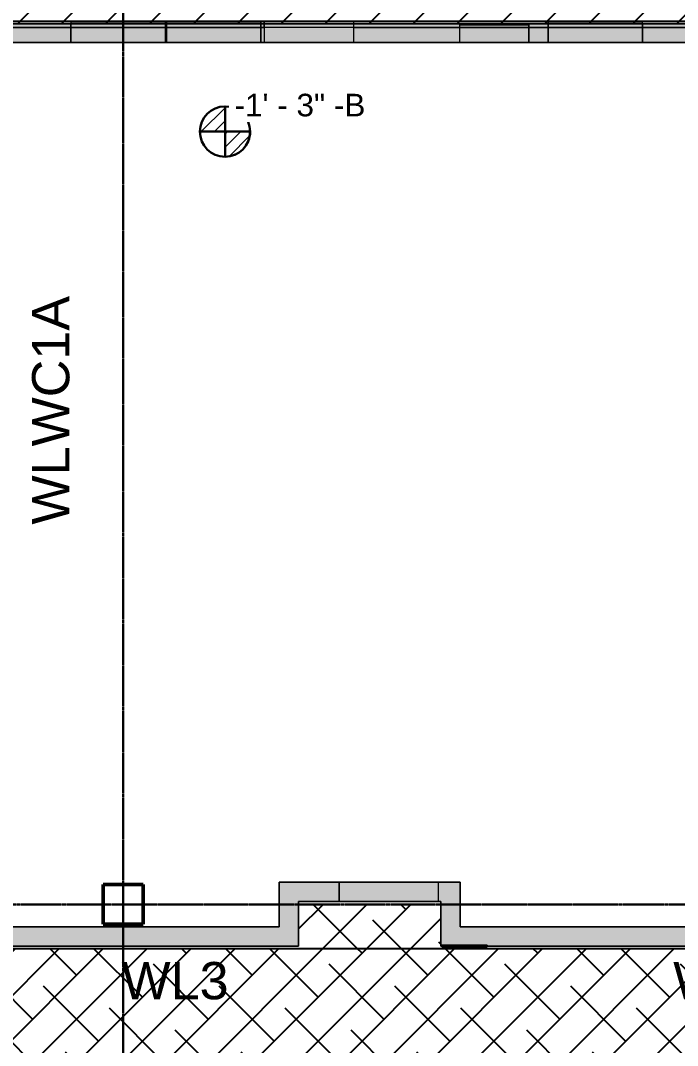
# Model space of a CAD drawing. Header units: inches. Extents: x -4126 to -1814, y 9773 to 12338.
# Drawn here: x -3195.6 to -2931.3, y 10410.4 to 10822.8 of the extents above; entities that cross this region are included whole.
import ezdxf

# ---------------------------------------------------------------- set-up
doc = ezdxf.new("R2010")
doc.units = ezdxf.units.IN
doc.header["$MEASUREMENT"] = 0
doc.linetypes.add('Grid Line 1_2_', pattern=[0.875, 0.5, -0.125, 0.125, -0.125])
for name, color, linetype, lineweight in [('A-WALL', 113, 'Continuous', 13), ('G-ANNO-DIMS', 111, 'Continuous', 9), ('I-WALL', 2, 'Continuous', 13), ('S-COLS', 52, 'Continuous', 9), ('S-GRID', 1, 'Continuous', 9)]:
    doc.layers.add(name, color=color, linetype=linetype, lineweight=lineweight)
doc.layers.add('LOAD_HATCH', color=8, linetype='Continuous')
doc.layers.add('loads', color=1, linetype='Continuous')
doc.styles.add('Arial', font='Arial.ttf', dxfattribs={"height": 18})
doc.styles.add('Arial_2', font='arial.ttf', dxfattribs={"height": 9.070866})
pattern_1 = [(315, (32.431, 112.272), (0.027577164, 0.027577164), [])]

# ---------------------------------------------------------------- blocks, each defined once
blk = doc.blocks.new('CTR - 1st Phase - Shell_rvt-1-FRAMING PLAN - 1ST FLOOR')
at = {"layer": 'A-WALL', "lineweight": 5, "transparency": 33554585}
h = blk.add_hatch(color=13, dxfattribs=at)
h.paths.add_polyline_path([(-2096.82, 10813.86), (-2096.82, 10822.49), (-2138.72, 10822.49), (-2138.72, 10819.99), (-2099.32, 10819.99), (-2099.32, 10813.86)], flags=0)
h.paths.add_polyline_path([(-3396.64, 10819.99), (-3366.39, 10819.99), (-3366.39, 10822.49), (-3400.17, 10822.49), (-3400.17, 10819.99)], flags=0)
h.paths.add_polyline_path([(-3252.51, 10819.99), (-3245.12, 10819.99), (-3245.12, 10820.99), (-3217.25, 10820.99), (-3217.25, 10819.99), (-3175.34, 10819.99), (-3175.34, 10822.49), (-3252.51, 10822.49), (-3252.51, 10822.21)], flags=0)
h.paths.add_polyline_path([(-3290.54, 10819.99), (-3290.54, 10822.49), (-3290.91, 10822.49), (-3290.91, 10819.99)], flags=0)
h.paths.add_polyline_path([(-3330.26, 10819.99), (-3328.94, 10819.99), (-3328.94, 10822.49), (-3330.26, 10822.49), (-3330.26, 10822.36)], flags=0)
h.paths.add_polyline_path([(-2637.74, 10819.99), (-2637.74, 10822.49), (-2791.71, 10822.49), (-2791.71, 10819.99), (-2748.12, 10819.99), (-2748.12, 10820.99), (-2720.25, 10820.99), (-2720.25, 10819.99), (-2709.72, 10819.99), (-2709.72, 10820.99), (-2681.85, 10820.99), (-2681.85, 10819.99)], flags=0)
h.paths.add_polyline_path([(-2598.39, 10819.99), (-2598.39, 10822.49), (-2599.71, 10822.49), (-2599.71, 10819.99)], flags=0)
h.paths.add_polyline_path([(-2488.32, 10819.99), (-2445.74, 10819.99), (-2445.74, 10822.49), (-2488.32, 10822.49), (-2488.32, 10820.74)], flags=0)
h.paths.add_polyline_path([(-2562.26, 10819.99), (-2512.32, 10819.99), (-2512.32, 10822.49), (-2562.26, 10822.49), (-2562.26, 10820.88)], flags=0)
h.paths.add_polyline_path([(-2185.32, 10819.99), (-2185.32, 10822.49), (-2273.5, 10822.49), (-2273.5, 10819.99)], flags=0)
h.paths.add_polyline_path([(-2311.52, 10819.99), (-2311.52, 10822.49), (-2312.85, 10822.49), (-2312.85, 10819.99)], flags=0)
h.paths.add_polyline_path([(-2407.71, 10819.99), (-2407.34, 10819.99), (-2407.34, 10822.49), (-2407.71, 10822.49), (-2407.71, 10820.58)], flags=0)
h.paths.add_polyline_path([(-2369.31, 10819.99), (-2348.97, 10819.99), (-2348.97, 10822.49), (-2369.31, 10822.49), (-2369.31, 10820.51)], flags=0)
h.paths.add_polyline_path([(-2991.05, 10819.99), (-2983.34, 10819.99), (-2983.34, 10822.49), (-3061.46, 10822.49), (-3061.46, 10819.99), (-3018.92, 10819.99), (-3018.92, 10820.99), (-2991.05, 10820.99)], flags=0)
h.paths.add_polyline_path([(-2945.31, 10819.99), (-2867.19, 10819.99), (-2867.19, 10822.49), (-2945.31, 10822.49), (-2945.31, 10821.62)], flags=0)
h.paths.add_polyline_path([(-3136.94, 10819.99), (-3136.94, 10822.49), (-3137.31, 10822.49), (-3137.31, 10819.99)], flags=0)
h.paths.add_polyline_path([(-3098.91, 10819.99), (-3097.59, 10819.99), (-3097.59, 10822.49), (-3098.91, 10822.49), (-3098.91, 10821.91)], flags=0)
h = blk.add_hatch(color=13, dxfattribs=at)
h.paths.add_polyline_path([(-3142.32, 10813.86), (-3137.31, 10813.86), (-3137.31, 10822.49), (-3142.32, 10822.49), (-3142.32, 10815.04)], flags=0)
h.paths.add_polyline_path([(-3175.34, 10813.86), (-3166.32, 10813.86), (-3166.32, 10822.49), (-3175.34, 10822.49), (-3175.34, 10815.91)], flags=0)
h = blk.add_hatch(color=13, dxfattribs=at)
h.paths.add_polyline_path([(-3143.11, 10813.86), (-3142.32, 10813.86), (-3142.32, 10822.49), (-3143.11, 10822.49), (-3143.11, 10815.06)], flags=0)
h.paths.add_polyline_path([(-3166.32, 10813.86), (-3165.54, 10813.86), (-3165.54, 10822.49), (-3166.32, 10822.49), (-3166.32, 10815.67)], flags=0)
h = blk.add_hatch(color=13, dxfattribs=at)
h.paths.add_polyline_path([(-3143.11, 10813.86), (-3143.11, 10822.49), (-3144.32, 10822.49), (-3144.32, 10813.86)], flags=0)
h.paths.add_polyline_path([(-3164.32, 10813.86), (-3164.32, 10822.49), (-3165.54, 10822.49), (-3165.54, 10813.86)], flags=0)
for points in [[(-3144.32, 10813.86), (-3144.32, 10822.49), (-3164.32, 10822.49), (-3164.32, 10813.86)], [(-3136.94, 10813.86), (-3098.91, 10813.9), (-3098.91, 10822.49), (-3136.94, 10822.49), (-3136.94, 10814.9)], [(-3061.46, 10819.99), (-3061.46, 10822.49), (-3097.59, 10822.49), (-3097.59, 10819.99)], [(-2991.05, 10813.86), (-2991.05, 10820.99), (-3018.92, 10820.99), (-3018.92, 10813.86), (-2991.44, 10813.86)], [(-2945.31, 10813.86), (-2945.31, 10822.49), (-2983.34, 10822.49), (-2983.34, 10813.86)], [(-3097.59, 10813.86), (-3061.46, 10813.86), (-3061.46, 10819.99), (-3097.59, 10819.99)]]:
    blk.add_hatch(color=13, dxfattribs=at).paths.add_polyline_path(points, flags=0)
h = blk.add_hatch(color=13, dxfattribs=at)
h.paths.add_polyline_path([(-2105.45, 10813.86), (-2099.32, 10813.86), (-2099.32, 10819.99), (-2138.72, 10819.99), (-2138.72, 10813.86)], flags=0)
h.paths.add_polyline_path([(-2185.32, 10813.86), (-2185.32, 10819.99), (-2273.5, 10819.99), (-2273.5, 10813.86)], flags=0)
h.paths.add_polyline_path([(-2311.52, 10813.86), (-2311.52, 10819.99), (-2312.85, 10819.99), (-2312.85, 10813.86)], flags=0)
h.paths.add_polyline_path([(-2369.31, 10813.86), (-2348.97, 10813.86), (-2348.97, 10819.99), (-2369.31, 10819.99), (-2369.31, 10819.41)], flags=0)
h.paths.add_polyline_path([(-2512.32, 10813.86), (-2512.32, 10819.99), (-2562.26, 10819.99), (-2562.26, 10813.86), (-2517.37, 10813.86)], flags=0)
h.paths.add_polyline_path([(-2451.17, 10813.86), (-2445.74, 10813.86), (-2445.74, 10819.99), (-2488.32, 10819.99), (-2488.32, 10813.86)], flags=0)
h.paths.add_polyline_path([(-2407.34, 10813.86), (-2407.34, 10819.99), (-2407.71, 10819.99), (-2407.71, 10813.86)], flags=0)
h.paths.add_polyline_path([(-2710.47, 10813.86), (-2709.72, 10813.86), (-2709.72, 10819.99), (-2720.25, 10819.99), (-2720.25, 10813.86), (-2718.97, 10813.86)], flags=0)
h.paths.add_polyline_path([(-2598.39, 10813.86), (-2598.39, 10819.99), (-2599.71, 10819.95), (-2599.71, 10813.86)], flags=0)
h.paths.add_polyline_path([(-2637.74, 10813.86), (-2637.74, 10819.99), (-2681.85, 10819.99), (-2681.85, 10813.86)], flags=0)
h.paths.add_polyline_path([(-2748.12, 10813.86), (-2748.12, 10819.99), (-2791.71, 10819.99), (-2791.71, 10813.86)], flags=0)
h.paths.add_polyline_path([(-2991.05, 10813.86), (-2983.34, 10813.86), (-2983.34, 10819.99), (-2991.05, 10819.99), (-2991.05, 10816.08)], flags=0)
h.paths.add_polyline_path([(-2945.31, 10813.86), (-2867.19, 10813.86), (-2867.19, 10819.99), (-2945.31, 10819.99), (-2945.31, 10817.53)], flags=0)
h.paths.add_polyline_path([(-3328.94, 10813.86), (-3328.94, 10819.99), (-3330.26, 10819.99), (-3330.26, 10813.86)], flags=0)
h.paths.add_polyline_path([(-3137.31, 10813.86), (-3136.94, 10813.86), (-3136.94, 10819.99), (-3137.31, 10819.99), (-3137.31, 10814.91)], flags=0)
h.paths.add_polyline_path([(-3396.64, 10813.86), (-3366.39, 10813.86), (-3366.39, 10819.99), (-3400.17, 10819.99), (-3400.17, 10813.86)], flags=0)
h.paths.add_polyline_path([(-3290.91, 10813.86), (-3290.54, 10813.86), (-3290.54, 10819.99), (-3290.91, 10819.99), (-3290.91, 10818.95)], flags=0)
h.paths.add_polyline_path([(-3252.51, 10813.86), (-3245.12, 10813.86), (-3245.12, 10819.99), (-3252.51, 10819.99), (-3252.51, 10817.94)], flags=0)
h.paths.add_polyline_path([(-3217.25, 10813.86), (-3175.34, 10813.86), (-3175.34, 10819.99), (-3217.25, 10819.99), (-3217.25, 10817.01)], flags=0)
h.paths.add_polyline_path([(-3061.46, 10813.86), (-3018.92, 10813.86), (-3018.92, 10819.99), (-3061.46, 10819.99)], flags=0)
h.paths.add_polyline_path([(-3097.59, 10813.86), (-3097.59, 10819.99), (-3098.91, 10819.99), (-3098.91, 10813.86)], flags=0)
at = {"layer": 'A-WALL', "color": 9}
for p, q in [((-3166.32, 10822.49), (-3400.17, 10822.49)), ((-3164.32, 10822.49), (-3166.32, 10822.49)), ((-3144.32, 10822.49), (-3164.32, 10822.49)), ((-3142.32, 10822.49), (-3144.32, 10822.49)), ((-2839.32, 10822.49), (-3142.32, 10822.49)), ((-3166.32, 10819.99), (-3400.17, 10819.99)), ((-3330.26, 10819.99), (-3166.32, 10819.99)), ((-3164.32, 10819.99), (-3166.32, 10819.99)), ((-3166.32, 10819.99), (-3165.54, 10819.99)), ((-3165.54, 10819.99), (-3164.32, 10819.99)), ((-3144.32, 10819.99), (-3164.32, 10819.99)), ((-3164.32, 10819.99), (-3144.32, 10819.99)), ((-3142.32, 10819.99), (-3144.32, 10819.99)), ((-3144.32, 10819.99), (-3143.11, 10819.99)), ((-3143.11, 10819.99), (-3142.32, 10819.99)), ((-2839.32, 10819.99), (-3142.32, 10819.99)), ((-3142.32, 10819.99), (-3097.59, 10819.99)), ((-3097.59, 10819.99), (-3097.59, 10813.86)), ((-3061.46, 10819.99), (-3097.59, 10819.99)), ((-3061.46, 10819.99), (-2867.19, 10819.99)), ((-3061.46, 10813.86), (-3061.46, 10819.99)), ((-3330.26, 10813.86), (-3166.32, 10813.86)), ((-3166.32, 10813.86), (-3164.32, 10813.86)), ((-3164.32, 10813.86), (-3144.32, 10813.86)), ((-3144.32, 10813.86), (-3142.32, 10813.86)), ((-3142.32, 10813.86), (-3097.59, 10813.86)), ((-3097.59, 10813.86), (-3061.46, 10813.86)), ((-3061.46, 10813.86), (-2867.19, 10813.86))]:
    blk.add_line(p, q, dxfattribs=at)
at = {"layer": 'A-WALL', "color": 33}
for p, q in [((-3252.51, 10822.49), (-3175.34, 10822.49)), ((-3166.32, 10822.49), (-3175.34, 10822.49)), ((-3175.34, 10822.49), (-3166.32, 10822.49)), ((-3175.34, 10822.49), (-3175.34, 10821.74)), ((-3175.34, 10822.49), (-3175.34, 10813.86)), ((-3175.34, 10821.74), (-3166.32, 10821.74)), ((-3166.32, 10821.74), (-3175.34, 10821.74)), ((-3175.34, 10813.86), (-3175.34, 10821.74)), ((-3166.32, 10822.49), (-3165.54, 10822.49)), ((-3164.32, 10822.49), (-3165.54, 10822.49)), ((-3165.54, 10822.49), (-3164.32, 10822.49)), ((-3165.54, 10821.74), (-3164.32, 10821.74)), ((-3164.32, 10821.74), (-3165.54, 10821.74)), ((-3144.32, 10822.49), (-3164.32, 10822.49)), ((-3164.32, 10822.49), (-3144.32, 10822.49)), ((-3164.32, 10821.74), (-3144.32, 10821.74)), ((-3144.32, 10821.74), (-3164.32, 10821.74)), ((-3143.11, 10822.49), (-3144.32, 10822.49)), ((-3144.32, 10822.49), (-3143.11, 10822.49)), ((-3144.32, 10821.74), (-3143.11, 10821.74)), ((-3143.11, 10821.74), (-3144.32, 10821.74)), ((-3143.11, 10822.49), (-3142.32, 10822.49)), ((-3137.31, 10822.49), (-3142.32, 10822.49)), ((-3142.32, 10822.49), (-3137.31, 10822.49)), ((-3142.32, 10821.74), (-3137.31, 10821.74)), ((-3137.31, 10821.74), (-3142.32, 10821.74)), ((-3137.31, 10822.49), (-3136.94, 10822.49)), ((-3137.31, 10813.86), (-3137.31, 10822.49)), ((-3137.31, 10822.49), (-3137.31, 10821.74)), ((-3137.31, 10821.74), (-3137.31, 10813.86)), ((-3098.91, 10822.49), (-3136.94, 10822.49)), ((-3136.94, 10822.49), (-3098.91, 10822.49)), ((-3136.94, 10822.49), (-3136.94, 10821.74)), ((-3136.94, 10822.49), (-3136.94, 10813.86)), ((-3136.94, 10821.74), (-3098.91, 10821.74)), ((-3098.91, 10821.74), (-3136.94, 10821.74)), ((-3136.94, 10813.86), (-3136.94, 10821.74)), ((-3098.91, 10822.49), (-3097.59, 10822.49)), ((-3098.91, 10813.9), (-3098.91, 10822.49)), ((-3098.91, 10822.49), (-3098.91, 10821.74)), ((-3098.91, 10821.74), (-3098.91, 10813.9)), ((-3097.59, 10822.49), (-3061.46, 10822.49)), ((-3061.46, 10822.49), (-3097.59, 10822.49)), ((-3097.59, 10822.49), (-3097.59, 10813.86)), ((-3097.59, 10819.99), (-3097.59, 10822.49)), ((-3061.46, 10822.49), (-2983.34, 10822.49)), ((-3061.46, 10819.99), (-3061.46, 10822.49)), ((-3061.46, 10813.86), (-3061.46, 10822.49)), ((-2991.05, 10820.99), (-3018.92, 10820.99)), ((-3018.92, 10820.99), (-2991.05, 10820.99)), ((-3018.92, 10813.86), (-3018.92, 10820.99)), ((-3018.92, 10813.86), (-3018.92, 10820.99)), ((-2991.05, 10820.99), (-2991.05, 10813.86)), ((-2991.05, 10813.86), (-2991.05, 10820.99)), ((-2945.31, 10822.49), (-2983.34, 10822.49)), ((-2983.34, 10822.49), (-2945.31, 10822.49)), ((-2983.34, 10822.49), (-2983.34, 10813.86)), ((-2983.34, 10821.74), (-2983.34, 10822.49)), ((-2983.34, 10821.74), (-2945.31, 10821.74)), ((-2945.31, 10821.74), (-2983.34, 10821.74)), ((-2983.34, 10813.86), (-2983.34, 10821.74)), ((-2945.31, 10822.49), (-2867.19, 10822.49)), ((-2945.31, 10821.74), (-2945.31, 10822.49)), ((-2945.31, 10813.86), (-2945.31, 10822.49)), ((-2945.31, 10821.74), (-2945.31, 10813.86)), ((-3175.34, 10813.86), (-3217.25, 10813.86)), ((-3166.32, 10813.86), (-3175.34, 10813.86)), ((-3175.34, 10813.86), (-3166.32, 10813.86)), ((-3165.54, 10813.86), (-3166.32, 10813.86)), ((-3164.32, 10813.86), (-3165.54, 10813.86)), ((-3165.54, 10813.86), (-3164.32, 10813.86)), ((-3144.32, 10813.86), (-3164.32, 10813.86)), ((-3164.32, 10813.86), (-3144.32, 10813.86)), ((-3143.11, 10813.86), (-3144.32, 10813.86)), ((-3144.32, 10813.86), (-3143.11, 10813.86)), ((-3142.32, 10813.86), (-3143.11, 10813.86)), ((-3137.31, 10813.86), (-3142.32, 10813.86)), ((-3142.32, 10813.86), (-3137.31, 10813.86)), ((-3136.94, 10813.86), (-3137.31, 10813.86)), ((-3098.91, 10813.86), (-3136.94, 10813.86)), ((-3136.94, 10813.86), (-3098.91, 10813.86)), ((-3018.92, 10813.86), (-3098.91, 10813.86)), ((-2991.05, 10813.86), (-3018.92, 10813.86)), ((-3018.92, 10813.86), (-2991.05, 10813.86)), ((-2983.34, 10813.86), (-2991.05, 10813.86)), ((-2983.34, 10813.86), (-2945.31, 10813.86)), ((-2945.31, 10813.86), (-2983.34, 10813.86)), ((-2839.32, 10813.86), (-2945.31, 10813.86))]:
    blk.add_line(p, q, dxfattribs=at)
at = {"layer": 'A-WALL', "color": 23}
for p, q in [((-3175.34, 10822.49), (-3166.32, 10822.49)), ((-3165.54, 10822.49), (-3164.32, 10822.49)), ((-3164.32, 10822.49), (-3144.32, 10822.49)), ((-3144.32, 10822.49), (-3143.11, 10822.49)), ((-3142.32, 10822.49), (-3137.31, 10822.49)), ((-3136.94, 10822.49), (-3098.91, 10822.49)), ((-3097.59, 10822.49), (-3061.46, 10822.49)), ((-2983.34, 10822.49), (-2945.31, 10822.49)), ((-3166.32, 10813.86), (-3175.34, 10813.86)), ((-3164.32, 10813.86), (-3165.54, 10813.86)), ((-3144.32, 10813.86), (-3164.32, 10813.86)), ((-3143.11, 10813.86), (-3144.32, 10813.86)), ((-3137.31, 10813.86), (-3142.32, 10813.86)), ((-3098.91, 10813.86), (-3136.94, 10813.86)), ((-2991.05, 10813.86), (-3018.92, 10813.86)), ((-2945.31, 10813.86), (-2983.34, 10813.86))]:
    blk.add_line(p, q, dxfattribs=at)
at = {"layer": 'A-WALL', "color": 253}
for p, q in [((-3165.54, 10822.49), (-3166.32, 10822.49)), ((-3166.32, 10822.49), (-3165.54, 10822.49)), ((-3166.32, 10821.74), (-3165.54, 10821.74)), ((-3165.54, 10821.74), (-3166.32, 10821.74)), ((-3142.32, 10822.49), (-3143.11, 10822.49)), ((-3143.11, 10822.49), (-3142.32, 10822.49)), ((-3143.11, 10821.74), (-3142.32, 10821.74)), ((-3142.32, 10821.74), (-3143.11, 10821.74)), ((-3165.54, 10813.86), (-3166.32, 10813.86)), ((-3166.32, 10813.86), (-3165.54, 10813.86)), ((-3142.32, 10813.86), (-3143.11, 10813.86)), ((-3143.11, 10813.86), (-3142.32, 10813.86))]:
    blk.add_line(p, q, dxfattribs=at)
blk = doc.blocks.new('CTR - 1st Phase - Common Walls_rvt-1-FRAMING PLAN - 1ST FLOOR')
at = {"layer": 'I-WALL', "lineweight": 5, "transparency": 33554585}
for color, points in [(8, [(-3083.75, 10450.41), (-3083.75, 10476.16), (-3091.5, 10476.16), (-3091.5, 10450.41)]), (8, [(-3027.42, 10468.41), (-3027.42, 10476.16), (-3067.42, 10476.16), (-3067.42, 10468.41)]), (8, [(-3026.52, 10450.41), (-3026.15, 10450.41), (-3026.15, 10450.79), (-3018.77, 10450.79), (-3018.77, 10476.16), (-3026.52, 10476.16), (-3026.52, 10458.16)]), (8, [(-3144.32, 10450.41), (-3144.32, 10458.16), (-3164.32, 10458.16), (-3164.32, 10450.41)]), (8, [(-2991.44, 10450.41), (-2920.57, 10450.41), (-2920.57, 10458.16), (-3018.77, 10458.16), (-3018.77, 10450.79), (-3007.91, 10450.79), (-3007.91, 10450.41)]), (8, [(-3018.77, 10450.41), (-3018.77, 10450.79), (-3026.15, 10450.79), (-3026.15, 10450.41)]), (31, [(-3012.72, 10450.16), (-3007.91, 10450.16), (-3007.91, 10450.41), (-3026.15, 10450.41), (-3026.15, 10450.16), (-3018.77, 10450.16)]), (8, [(-3018.77, 10450.41), (-3007.91, 10450.41), (-3007.91, 10450.79), (-3018.77, 10450.79)])]:
    blk.add_hatch(color=color, dxfattribs=at).paths.add_polyline_path(points, flags=0)
h = blk.add_hatch(color=8, dxfattribs=at)
h.paths.add_polyline_path([(-3026.52, 10468.41), (-3026.52, 10476.16), (-3027.42, 10476.16), (-3027.42, 10468.41)], flags=0)
h.paths.add_polyline_path([(-3083.75, 10468.41), (-3067.42, 10468.41), (-3067.42, 10476.16), (-3083.75, 10476.16)], flags=0)
h = blk.add_hatch(color=8, dxfattribs=at)
h.paths.add_polyline_path([(-3168.32, 10450.41), (-3168.32, 10458.16), (-3200.7, 10458.16), (-3200.7, 10450.41), (-3194.04, 10450.41)], flags=0)
h.paths.add_polyline_path([(-3091.5, 10450.41), (-3091.5, 10458.16), (-3140.32, 10458.16), (-3140.32, 10450.41), (-3126.51, 10450.41)], flags=0)
h = blk.add_hatch(color=8, dxfattribs=at)
h.paths.add_polyline_path([(-3167.54, 10450.41), (-3167.54, 10458.16), (-3168.32, 10458.16), (-3168.32, 10450.41)], flags=0)
h.paths.add_polyline_path([(-3140.32, 10450.41), (-3140.32, 10458.16), (-3141.11, 10458.16), (-3141.11, 10450.41)], flags=0)
h = blk.add_hatch(color=8, dxfattribs=at)
h.paths.add_polyline_path([(-3165.54, 10450.41), (-3164.32, 10450.41), (-3164.32, 10458.16), (-3167.54, 10458.16), (-3167.54, 10450.41)], flags=0)
h.paths.add_polyline_path([(-3143.11, 10450.41), (-3141.11, 10450.41), (-3141.11, 10458.16), (-3144.32, 10458.16), (-3144.32, 10450.41)], flags=0)
at = {"layer": 'I-WALL', "color": 9}
for p, q in [((-3091.5, 10476.16), (-3091.5, 10458.16)), ((-3091.5, 10476.16), (-3083.75, 10476.16)), ((-3067.42, 10476.16), (-3083.75, 10476.16)), ((-3027.42, 10476.16), (-3067.42, 10476.16)), ((-3067.42, 10476.16), (-3067.42, 10468.41)), ((-3026.52, 10476.16), (-3027.42, 10476.16)), ((-3027.42, 10468.41), (-3027.42, 10476.16)), ((-3026.52, 10476.16), (-3018.77, 10476.16)), ((-3018.77, 10458.16), (-3018.77, 10476.16)), ((-3083.75, 10468.41), (-3067.42, 10468.41)), ((-3083.75, 10450.41), (-3083.75, 10468.41)), ((-3067.42, 10468.41), (-3027.42, 10468.41)), ((-3027.42, 10468.41), (-3026.52, 10468.41)), ((-3026.52, 10468.41), (-3026.52, 10450.41)), ((-3168.32, 10458.16), (-3200.7, 10458.16)), ((-3164.32, 10458.16), (-3168.32, 10458.16)), ((-3144.32, 10458.16), (-3164.32, 10458.16)), ((-3140.32, 10458.16), (-3144.32, 10458.16)), ((-3091.5, 10458.16), (-3140.32, 10458.16)), ((-2920.57, 10458.16), (-3018.77, 10458.16)), ((-3200.7, 10450.41), (-3168.32, 10450.41)), ((-3168.32, 10450.41), (-3164.32, 10450.41)), ((-3164.32, 10450.41), (-3144.32, 10450.41)), ((-3144.32, 10450.41), (-3140.32, 10450.41)), ((-3140.32, 10450.41), (-3091.5, 10450.41)), ((-3083.75, 10450.41), (-3091.5, 10450.41)), ((-3018.77, 10450.41), (-3026.52, 10450.41)), ((-3007.91, 10450.79), (-3026.15, 10450.79)), ((-3026.15, 10450.16), (-3026.15, 10450.79)), ((-3026.15, 10450.41), (-3026.15, 10450.16)), ((-3026.15, 10450.16), (-3007.91, 10450.16)), ((-3007.91, 10450.16), (-3026.15, 10450.16)), ((-3018.77, 10450.41), (-2920.57, 10450.41)), ((-3007.91, 10450.79), (-3007.91, 10450.16)), ((-3007.91, 10450.41), (-3007.91, 10450.16))]:
    blk.add_line(p, q, dxfattribs=at)
at = {"layer": 'I-WALL', "color": 253}
for p, q in [((-3091.5, 10458.16), (-3091.5, 10476.16)), ((-3083.75, 10476.16), (-3091.5, 10476.16)), ((-3083.75, 10476.16), (-3026.52, 10476.16)), ((-3067.42, 10468.41), (-3067.42, 10476.16)), ((-3027.42, 10468.41), (-3027.42, 10476.16)), ((-3018.77, 10476.16), (-3026.52, 10476.16)), ((-3018.77, 10476.16), (-3018.77, 10458.16)), ((-3026.52, 10468.41), (-3083.75, 10468.41)), ((-3083.75, 10468.41), (-3083.75, 10450.41)), ((-3026.52, 10450.41), (-3026.52, 10468.41)), ((-3200.7, 10458.16), (-3168.32, 10458.16)), ((-3168.32, 10458.16), (-3167.54, 10458.16)), ((-3167.54, 10458.16), (-3164.32, 10458.16)), ((-3164.32, 10458.16), (-3144.32, 10458.16)), ((-3144.32, 10458.16), (-3141.11, 10458.16)), ((-3141.11, 10458.16), (-3140.32, 10458.16)), ((-3140.32, 10458.16), (-3091.5, 10458.16)), ((-3018.77, 10458.16), (-2920.57, 10458.16)), ((-3168.32, 10450.41), (-3200.7, 10450.41)), ((-3167.54, 10450.41), (-3168.32, 10450.41)), ((-3164.32, 10450.41), (-3167.54, 10450.41)), ((-3144.32, 10450.41), (-3164.32, 10450.41)), ((-3141.11, 10450.41), (-3144.32, 10450.41)), ((-3140.32, 10450.41), (-3141.11, 10450.41)), ((-3091.5, 10450.41), (-3140.32, 10450.41)), ((-3091.5, 10450.41), (-3083.75, 10450.41)), ((-3026.52, 10450.41), (-3026.15, 10450.41)), ((-2920.57, 10450.41), (-3007.91, 10450.41))]:
    blk.add_line(p, q, dxfattribs=at)
at = {"layer": 'I-WALL', "color": 21}
for p, q in [((-3026.15, 10450.79), (-3007.91, 10450.79)), ((-3026.15, 10450.79), (-3026.15, 10450.41)), ((-3026.15, 10450.41), (-3018.77, 10450.41)), ((-3007.91, 10450.41), (-3018.77, 10450.41)), ((-3007.91, 10450.79), (-3007.91, 10450.41))]:
    blk.add_line(p, q, dxfattribs=at)
blk = doc.blocks.new('034100 - Precast Structural Concrete - Column - Corbels - 16_x16_-1699970-FRAMING PLAN - 1ST FLOOR')
at = {"layer": 'S-COLS'}
for p, q in [((-8.91, 8.98), (-8.98, 8.98)), ((-8.98, 8.98), (-8.98, -7.02)), ((6.94, 8.98), (-8.91, 8.98)), ((7.02, 8.98), (6.94, 8.98)), ((7.02, -7.02), (7.02, 8.98)), ((-8.98, -7.02), (-8.91, -7.02)), ((-8.91, -7.02), (6.94, -7.02)), ((6.94, -7.02), (7.02, -7.02))]:
    blk.add_line(p, q, dxfattribs=at)
at = {"layer": 'S-COLS', "lineweight": 50}
for p, q in [((-8.98, -7.02), (-8.98, 8.98)), ((-8.98, 8.98), (-8.91, 8.98)), ((-8.91, 8.98), (6.94, 8.98)), ((6.94, 8.98), (7.02, 8.98)), ((7.02, 8.98), (7.02, -7.02)), ((-8.91, -7.02), (-8.98, -7.02)), ((6.94, -7.02), (-8.91, -7.02)), ((7.02, -7.02), (6.94, -7.02))]:
    blk.add_line(p, q, dxfattribs=at)
blk = doc.blocks.new('Spot Elevations - Símbolo de cota horizontal-V267-FRAMING PLAN - 1ST FLOOR')
at = {"layer": 'G-ANNO-DIMS'}
h = blk.add_hatch(dxfattribs=at)
h.set_pattern_fill('FP_72', color=256, style=0, pattern_type=2)
h.set_pattern_definition(pattern_1)
edge = h.paths.add_edge_path(flags=0)
edge.add_arc((0, 0), 0.1053, 0, 90, ccw=False)
edge.add_line((0.1053, 0), (0, 0))
edge.add_line((0, 0), (0, 0.1053))
h = blk.add_hatch(dxfattribs=at)
h.set_pattern_fill('FP_72', color=256, style=0, pattern_type=2)
h.set_pattern_definition(pattern_1)
edge = h.paths.add_edge_path(flags=0)
edge.add_arc((0, 0), 0.1053, 0, 90, ccw=False)
edge.add_line((0.1053, 0), (0, 0))
edge.add_line((0, 0), (0, 0.1053))
h = blk.add_hatch(dxfattribs=at)
h.set_pattern_fill('FP_72', color=256, style=0, pattern_type=2)
h.set_pattern_definition(pattern_1)
edge = h.paths.add_edge_path(flags=0)
edge.add_arc((0, 0), 0.1053, 180, 270, ccw=False)
edge.add_line((-0.1053, 0), (0, 0))
edge.add_line((0, 0), (0, -0.1053))
h = blk.add_hatch(dxfattribs=at)
h.set_pattern_fill('FP_72', color=256, style=0, pattern_type=2)
h.set_pattern_definition(pattern_1)
edge = h.paths.add_edge_path(flags=0)
edge.add_arc((0, 0), 0.1053, 180, 270, ccw=False)
edge.add_line((-0.1053, 0), (0, 0))
edge.add_line((0, 0), (0, -0.1053))
at = {"layer": 'G-ANNO-DIMS', "lineweight": 30}
for p, q in [((0, 0.1053), (0, 0)), ((0, 0), (-0.1053, 0)), ((0, 0), (0.1053, 0)), ((0, -0.1053), (0, 0))]:
    blk.add_line(p, q, dxfattribs=at)
blk.add_circle((0, 0), 0.1053, dxfattribs=at)
for start, end in [(360, 90), (180, 270)]:
    blk.add_arc((0, 0), 0.1053, start, end, dxfattribs=at)

msp = doc.modelspace()

# ---------------------------------------------------------------- hatches: boundary and pattern name
at = {"layer": 'LOAD_HATCH'}
h = msp.add_hatch(dxfattribs=at)
h.set_pattern_fill('ANSI38', color=256, scale=100, style=0)
h.paths.add_polyline_path([(-3083.749, 10449.439), (-3026.149, 10449.439), (-3026.149, 10450.414), (-3026.524, 10450.414), (-3026.524, 10467.189), (-3083.749, 10467.189)])

# ---------------------------------------------------------------- linework, layer by layer
at = {"layer": 'S-GRID', "linetype": 'Grid Line 1_2_', "lineweight": 30}
for p, q in [((-3154.324, 9772.61), (-3154.324, 12288.555)), ((-1814.206, 10467.189), (-4076.95, 10467.189))]:
    msp.add_line(p, q, dxfattribs=at)

# ---------------------------------------------------------------- block references
at = {"lineweight": 5}
for name in ['CTR - 1st Phase - Shell_rvt-1-FRAMING PLAN - 1ST FLOOR', 'CTR - 1st Phase - Common Walls_rvt-1-FRAMING PLAN - 1ST FLOOR']:
    msp.add_blockref(name, (0, 0), dxfattribs=at)
at = {"layer": 'G-ANNO-DIMS', "lineweight": 30, "extrusion": (0, 0, -1), "xscale": 95.99999999999994, "yscale": 95.99999999999994, "zscale": 95.99999999999994, "rotation": 180}
msp.add_blockref('Spot Elevations - Símbolo de cota horizontal-V267-FRAMING PLAN - 1ST FLOOR', (3113.353, 10778.087), dxfattribs=at)
at = {"layer": 'S-COLS', "rotation": 270.0000000000118}
msp.add_blockref('034100 - Precast Structural Concrete - Column - Corbels - 16_x16_-1699970-FRAMING PLAN - 1ST FLOOR', (-3155.308, 10466.205), dxfattribs=at)

# ---------------------------------------------------------------- texts
at = {"layer": 'loads', "insert": (-3191, 10620), "char_height": 15, "width": 29.92125, "attachment_point": 1, "rotation": 90, "style": 'Arial'}
msp.add_mtext('WLWC1A', dxfattribs=at)
at = {"layer": 'loads', "char_height": 15, "width": 29.92125, "attachment_point": 1, "style": 'Arial'}
for insert in [(-3155, 10444), (-2933, 10444)]:
    msp.add_mtext('WL3', dxfattribs=dict(at, insert=insert))

# ---------------------------------------------------------------- next in the draw order: texts
at = {"layer": 'G-ANNO-DIMS', "insert": (-3109.543, 10793.29), "char_height": 9.07087, "width": 62.85656, "attachment_point": 1, "line_spacing_factor": 0.941778, "style": 'Arial_2', "bg_fill": 3, "box_fill_scale": 1.25, "bg_fill_color": 256, "bg_fill_true_color": 13158600, "bg_fill_transparency": 0}
msp.add_mtext('-1\' - 3" -B', dxfattribs=at)

# ---------------------------------------------------------------- next in the draw order: hatches: boundary and pattern name
at = {"layer": 'LOAD_HATCH'}
h = msp.add_hatch(dxfattribs=at)
h.set_pattern_fill('ANSI31', color=256, scale=100, style=0)
h.paths.add_polyline_path([(-3819.324, 9901.189), (-3819.324, 10010.089), (-2098.262, 10010.089), (-2098.262, 10821.489), (-3401.049, 10821.489), (-3400.049, 11277.289), (-2098.262, 11277.289), (-2098.262, 12077.189), (-1943.324, 12077.189), (-1943.324, 9901.189)])
h = msp.add_hatch(dxfattribs=at)
h.set_pattern_fill('ANSI38', color=256, scale=100, style=0)
h.paths.add_polyline_path([(-3481.324, 10382.789), (-3418.524, 10381), (-3072.924, 10381), (-2509.521, 10381.514), (-2503.7, 10449.439), (-3408.924, 10449.439), (-3401.049, 11277.289), (-3371.874, 11277.289), (-3371.874, 11473.789), (-3140.124, 11473.539), (-3139.124, 11648.339), (-2778.924, 11649.339), (-2778.924, 11628.389), (-2718.724, 11628.389), (-2650.524, 11628.389), (-2650.524, 11649.339), (-2509.521, 11650), (-2509.521, 11717.264), (-3140.124, 11718), (-3140.124, 11838.614), (-3460.024, 11838.614), (-3460.024, 11787.364), (-3199.999, 11783.364), (-3199.999, 11535.189), (-3481.324, 11530.989), (-3477.974, 11244.389), (-3477.974, 10410)])

# ---------------------------------------------------------------- next in the draw order: linework, layer by layer
msp.add_lwpolyline([(-3400.049, 11277.289), (-2098.262, 11277.289), (-2098.262, 12077.189), (-1943.324, 12077.189), (-1943.324, 9901.189), (-3819.324, 9901.189), (-3819.324, 10010.089), (-2098.262, 10010.089), (-2098.262, 10821.489), (-3401.049, 10821.489)], close=True, dxfattribs=at)
msp.add_lwpolyline([(-3401.049, 11277.289), (-3408.924, 10449.439), (-2503.7, 10449.439), (-2509.521, 10381.514), (-3072.924, 10381), (-3418.524, 10381), (-3481.324, 10382.789), (-3477.974, 10410), (-3477.974, 11244.389)], dxfattribs=at)

doc.saveas('drawing.dxf')
